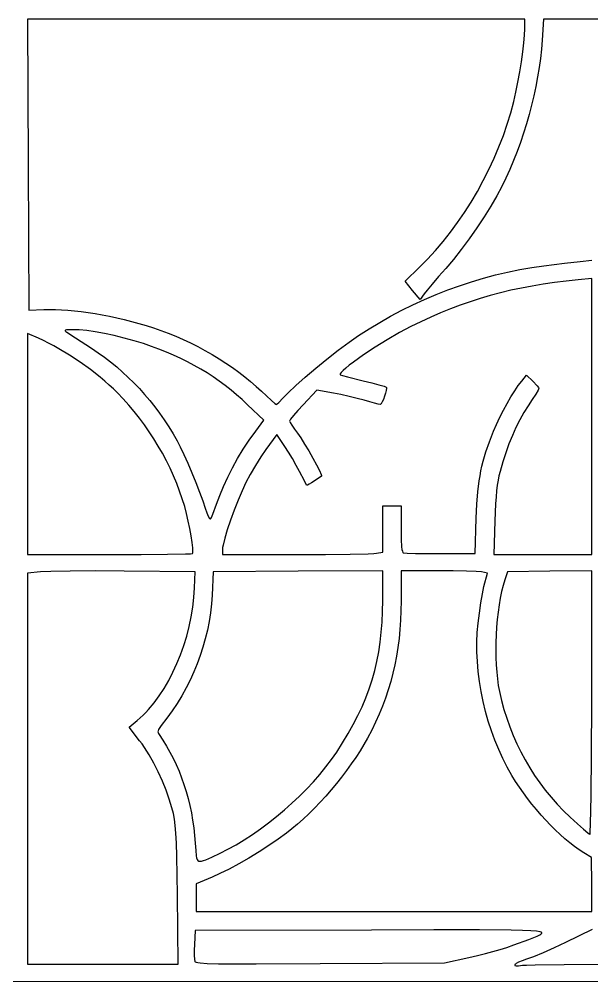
# Model space of a CAD drawing. Extents: x 0 to 2298, y -1775 to 396.
# Drawn here: x 1231 to 1857, y -1775 to -722 of the extents above; entities that cross this region are included whole.
import ezdxf

# ---------------------------------------------------------------- set-up
doc = ezdxf.new("R2010")
doc.units = 0

msp = doc.modelspace()

# ---------------------------------------------------------------- linework, layer by layer
at = {"layer": 'Layer 1'}
for p, q in [((1511.64577, -721.993904), (1239.89677, -721.993904)), ((1239.89677, -721.993904), (1240.340442, -881.271904)), ((1783.39477, -721.993904), (1511.64577, -721.993904)), ((1783.39477, -732.642004), (1783.39477, -721.993904)), ((1804.0253, -721.993734), (1802.47245, -744.842834)), ((2027.6363, -721.993734), (1804.0253, -721.993734)), ((1783.125709, -739.402376), (1783.39477, -732.642004)), ((1782.365319, -747.917507), (1783.125709, -739.402376)), ((1802.47245, -744.842834), (1801.657408, -754.735393)), ((1779.651309, -768.496279), (1781.183789, -757.758455)), ((1781.183789, -757.758455), (1782.365319, -747.917507)), ((1801.657408, -754.735393), (1800.548283, -764.763469)), ((1777.838067, -779.702037), (1779.651309, -768.496279)), ((1800.548283, -764.763469), (1799.152548, -774.901388)), ((1799.152548, -774.901388), (1797.477677, -785.123476)), ((1775.814254, -790.946788), (1777.838067, -779.702037)), ((1797.477677, -785.123476), (1795.531144, -795.404062)), ((1773.650059, -801.801591), (1775.814254, -790.946788)), ((1795.531144, -795.404062), (1793.320422, -805.717472)), ((1771.41567, -811.837504), (1773.650059, -801.801591)), ((1793.320422, -805.717472), (1790.852985, -816.038033)), ((1768.110017, -824.304034), (1771.41567, -811.837504)), ((1790.852985, -816.038033), (1788.136307, -826.340071)), ((1764.280867, -836.804037), (1768.110017, -824.304034)), ((1788.136307, -826.340071), (1785.177862, -836.597916)), ((1759.950642, -849.298192), (1764.280867, -836.804037)), ((1785.177862, -836.597916), (1781.985123, -846.785892)), ((1755.141764, -861.747179), (1759.950642, -849.298192)), ((1781.985123, -846.785892), (1778.565564, -856.878327)), ((1749.876653, -874.111679), (1755.141764, -861.747179)), ((1778.565564, -856.878327), (1774.926659, -866.849548)), ((1774.926659, -866.849548), (1771.075881, -876.673882)), ((1240.340442, -881.271904), (1241.00595, -1040.327904)), ((1744.177732, -886.352371), (1749.876653, -874.111679)), ((1771.075881, -876.673882), (1767.020705, -886.325657)), ((1738.067423, -898.429936), (1744.177732, -886.352371)), ((1767.020705, -886.325657), (1762.768603, -895.779198)), ((1731.568145, -910.305054), (1738.067423, -898.429936)), ((1758.32705, -905.008834), (1752.830117, -915.356256)), ((1762.768603, -895.779198), (1758.32705, -905.008834)), ((1724.702321, -921.938405), (1731.568145, -910.305054)), ((1752.830117, -915.356256), (1746.295925, -926.561565)), ((1717.492373, -933.290668), (1724.702321, -921.938405)), ((1746.295925, -926.561565), (1738.935045, -938.318003)), ((1709.960722, -944.322525), (1717.492373, -933.290668)), ((1702.129789, -954.994654), (1709.960722, -944.322525)), ((1738.935045, -938.318003), (1730.95805, -950.318809)), ((1694.021996, -965.267737), (1702.129789, -954.994654)), ((1730.95805, -950.318809), (1722.575511, -962.257225)), ((1685.659764, -975.102452), (1694.021996, -965.267737)), ((1722.575511, -962.257225), (1713.998, -973.82649)), ((1677.065515, -984.459482), (1685.659764, -975.102452)), ((1713.998, -973.82649), (1705.436089, -984.719847)), ((1668.26167, -993.299504), (1677.065515, -984.459482)), ((1705.436089, -984.719847), (1697.10035, -994.630534)), ((1804.2471, -991.745776), (1826.929837, -988.889639)), ((1826.929837, -988.889639), (1843.9557, -986.865386)), ((1843.9557, -986.865386), (1856.6004, -985.756206)), ((1652.51127, -1008.606204), (1668.26167, -993.299504)), ((1697.10035, -994.630534), (1689.242508, -1003.45545)), ((1751.387794, -1001.766554), (1764.59449, -998.642485)), ((1764.59449, -998.642485), (1777.820037, -995.925583)), ((1777.820037, -995.925583), (1791.044289, -993.623972)), ((1791.044289, -993.623972), (1804.2471, -991.745776)), ((1660.7192, -1018.588824), (1652.51127, -1008.606204)), ((1689.242508, -1003.45545), (1682.154137, -1011.656459)), ((1712.082277, -1013.500526), (1725.111541, -1009.203698)), ((1725.111541, -1009.203698), (1738.220096, -1005.289666)), ((1738.220096, -1005.289666), (1751.387794, -1001.766554)), ((1816.017598, -1010.028723), (1803.666708, -1011.826864)), ((1828.69604, -1008.440504), (1816.017598, -1010.028723)), ((1841.73323, -1007.053432), (1828.69604, -1008.440504)), ((1856.59623, -1005.500582), (1841.73323, -1007.053432)), ((1856.59623, -1156.570582), (1856.59623, -1005.500582)), ((1668.92713, -1028.571444), (1660.7192, -1018.588824)), ((1676.604748, -1018.276881), (1673.36385, -1022.360034)), ((1682.154137, -1011.656459), (1676.604748, -1018.276881)), ((1686.342205, -1023.210074), (1699.15245, -1018.172026)), ((1699.15245, -1018.172026), (1712.082277, -1013.500526)), ((1756.914749, -1021.294113), (1745.73368, -1024.273465)), ((1768.26739, -1018.568551), (1756.914749, -1021.294113)), ((1779.8228, -1016.088004), (1768.26739, -1018.568551)), ((1791.612174, -1013.8437), (1779.8228, -1016.088004)), ((1803.666708, -1011.826864), (1791.612174, -1013.8437)), ((1661.16105, -1034.353322), (1673.67169, -1028.606547)), ((1673.36385, -1022.360034), (1668.92713, -1028.571444)), ((1673.67169, -1028.606547), (1686.342205, -1023.210074)), ((1723.761476, -1031.028631), (1712.907949, -1034.821992)), ((1734.692988, -1027.515379), (1723.761476, -1031.028631)), ((1745.73368, -1024.273465), (1734.692988, -1027.515379)), ((1241.00595, -1040.327904), (1257.64365, -1039.662396)), ((1257.64365, -1039.662396), (1263.75361, -1039.479609)), ((1263.75361, -1039.479609), (1270.170004, -1039.510318)), ((1270.170004, -1039.510318), (1276.866509, -1039.749647)), ((1276.866509, -1039.749647), (1283.816805, -1040.192723)), ((1283.816805, -1040.192723), (1290.994567, -1040.834672)), ((1290.994567, -1040.834672), (1298.373475, -1041.670618)), ((1298.373475, -1041.670618), (1305.927206, -1042.695687)), ((1636.699981, -1046.865278), (1648.830431, -1040.442273)), ((1648.830431, -1040.442273), (1661.16105, -1034.353322)), ((1702.101211, -1038.904238), (1691.310066, -1043.284141)), ((1712.907949, -1034.821992), (1702.101211, -1038.904238)), ((1305.927206, -1042.695687), (1313.629437, -1043.905006)), ((1313.629437, -1043.905006), (1321.453848, -1045.293699)), ((1321.453848, -1045.293699), (1329.374114, -1046.856893)), ((1329.374114, -1046.856893), (1337.363914, -1048.589713)), ((1337.363914, -1048.589713), (1345.396927, -1050.487284)), ((1345.396927, -1050.487284), (1353.446828, -1052.544732)), ((1353.446828, -1052.544732), (1361.487298, -1054.757183)), ((1624.789845, -1053.614212), (1636.699981, -1046.865278)), ((1669.649772, -1052.972014), (1658.71823, -1058.297532)), ((1680.503318, -1047.970475), (1669.649772, -1052.972014)), ((1691.310066, -1043.284141), (1680.503318, -1047.970475)), ((1281.324657, -1062.124065), (1280.932977, -1062.469817)), ((1280.932977, -1062.469817), (1281.061226, -1062.935152)), ((1281.061226, -1062.935152), (1281.667808, -1063.535669)), ((1282.27786, -1061.882298), (1281.324657, -1062.124065)), ((1281.667808, -1063.535669), (1282.71113, -1064.286964)), ((1283.834178, -1061.72892), (1282.27786, -1061.882298)), ((1288.92254, -1061.624934), (1283.834178, -1061.72892)), ((1296.052929, -1061.855013), (1288.92254, -1061.624934)), ((1304.454537, -1062.675207), (1296.052929, -1061.855013)), ((1313.859603, -1064.030922), (1304.454537, -1062.675207)), ((1361.487298, -1054.757183), (1369.492012, -1057.119763)), ((1369.492012, -1057.119763), (1377.43465, -1059.627596)), ((1377.43465, -1059.627596), (1385.528038, -1062.39611)), ((1385.528038, -1062.39611), (1393.651648, -1065.449933)), ((1601.7111, -1068.057376), (1613.120169, -1060.680953)), ((1613.120169, -1060.680953), (1624.789845, -1053.614212)), ((1652.691837, -1061.378759), (1646.330089, -1064.833035)), ((1658.71823, -1058.297532), (1652.691837, -1061.378759)), ((1251.64953, -1070.94167), (1239.89223, -1065.83944)), ((1239.89223, -1065.83944), (1239.89223, -1186.74044)), ((1257.093278, -1073.488453), (1251.64953, -1070.94167)), ((1262.672859, -1076.290001), (1257.093278, -1073.488453)), ((1282.71113, -1064.286964), (1292.333253, -1070.581561)), ((1292.333253, -1070.581561), (1309.77513, -1082.033864)), ((1324.000365, -1065.867569), (1313.859603, -1064.030922)), ((1334.609061, -1068.130555), (1324.000365, -1065.867569)), ((1345.417931, -1070.765289), (1334.609061, -1068.130555)), ((1356.159211, -1073.717179), (1345.417931, -1070.765289)), ((1366.56514, -1076.931634), (1356.159211, -1073.717179)), ((1393.651648, -1065.449933), (1401.778508, -1068.772817)), ((1401.778508, -1068.772817), (1409.881647, -1072.348515)), ((1409.881647, -1072.348515), (1417.934094, -1076.160779)), ((1591.22244, -1075.424753), (1601.7111, -1068.057376)), ((1633.026871, -1072.564371), (1619.661257, -1080.898822)), ((1646.330089, -1064.833035), (1633.026871, -1072.564371)), ((1268.357725, -1079.325517), (1262.672859, -1076.290001)), ((1274.117333, -1082.574203), (1268.357725, -1079.325517)), ((1285.738587, -1089.627897), (1274.117333, -1082.574203)), ((1309.77513, -1082.033864), (1316.887688, -1086.798891)), ((1375.140085, -1079.872517), (1366.56514, -1076.931634)), ((1383.483656, -1082.958008), (1375.140085, -1079.872517)), ((1391.603654, -1086.192331), (1383.483656, -1082.958008)), ((1417.934094, -1076.160779), (1425.908879, -1080.193362)), ((1425.908879, -1080.193362), (1433.779029, -1084.430017)), ((1433.779029, -1084.430017), (1441.517575, -1088.854496)), ((1567.146321, -1093.84059), (1579.485942, -1084.195932)), ((1579.485942, -1084.195932), (1591.22244, -1075.424753)), ((1619.661257, -1080.898822), (1607.08593, -1089.24367)), ((1297.292255, -1097.284708), (1285.738587, -1089.627897)), ((1316.887688, -1086.798891), (1323.833545, -1091.77644)), ((1323.833545, -1091.77644), (1330.612376, -1096.965859)), ((1399.507877, -1089.579711), (1391.603654, -1086.192331)), ((1407.204126, -1093.12437), (1399.507877, -1089.579711)), ((1414.700199, -1096.830534), (1407.204126, -1093.12437)), ((1441.517575, -1088.854496), (1449.097545, -1093.450551)), ((1449.097545, -1093.450551), (1456.491968, -1098.201936)), ((1554.848287, -1103.828401), (1567.146321, -1093.84059)), ((1607.08593, -1089.24367), (1596.153572, -1097.006193)), ((1308.533969, -1105.378257), (1297.292255, -1097.284708)), ((1319.219364, -1113.742168), (1308.533969, -1105.378257)), ((1330.612376, -1096.965859), (1337.223857, -1102.3665)), ((1337.223857, -1102.3665), (1343.667661, -1107.977712)), ((1422.003895, -1100.702426), (1414.700199, -1096.830534)), ((1429.123015, -1104.744271), (1422.003895, -1100.702426)), ((1436.065357, -1108.960294), (1429.123015, -1104.744271)), ((1456.491968, -1098.201936), (1463.673874, -1103.092402)), ((1463.673874, -1103.092402), (1470.616291, -1108.105702)), ((1543.236556, -1113.62904), (1554.848287, -1103.828401)), ((1587.716864, -1103.593674), (1584.700843, -1106.261549)), ((1591.569969, -1100.483859), (1587.716864, -1103.593674)), ((1596.153572, -1097.006193), (1591.569969, -1100.483859)), ((1324.277078, -1117.973517), (1319.219364, -1113.742168)), ((1343.667661, -1107.977712), (1349.943464, -1113.798845)), ((1349.943464, -1113.798845), (1356.050941, -1119.82925)), ((1442.838722, -1113.354717), (1436.065357, -1108.960294)), ((1449.450908, -1117.931766), (1442.838722, -1113.354717)), ((1470.616291, -1108.105702), (1477.292248, -1113.225589)), ((1477.292248, -1113.225589), (1483.674774, -1118.435816)), ((1532.955839, -1122.712182), (1543.236556, -1113.62904)), ((1581.60639, -1109.975118), (1581.522494, -1110.511532)), ((1581.522494, -1110.511532), (1581.74113, -1110.872632)), ((1582.62849, -1108.413394), (1581.60639, -1109.975118)), ((1581.74113, -1110.872632), (1583.973354, -1111.631727)), ((1584.700843, -1106.261549), (1582.62849, -1108.413394)), ((1583.973354, -1111.631727), (1589.449932, -1113.118722)), ((1589.449932, -1113.118722), (1606.80863, -1117.527712)), ((1780.06275, -1117.970922), (1785.38681, -1111.537682)), ((1785.38681, -1111.537682), (1792.26373, -1117.970922)), ((1329.104073, -1122.210065), (1324.277078, -1117.973517)), ((1333.669806, -1126.431015), (1329.104073, -1122.210065)), ((1337.94373, -1130.61557), (1333.669806, -1126.431015)), ((1356.050941, -1119.82925), (1361.989767, -1126.068276)), ((1361.989767, -1126.068276), (1367.759617, -1132.515274)), ((1455.909715, -1122.695664), (1449.450908, -1117.931766)), ((1462.222942, -1127.650635), (1455.909715, -1122.695664)), ((1483.674774, -1118.435816), (1489.736898, -1123.720134)), ((1489.736898, -1123.720134), (1495.45165, -1129.062296)), ((1524.650849, -1130.547503), (1532.955839, -1122.712182)), ((1606.80863, -1117.527712), (1616.153467, -1119.818861)), ((1616.153467, -1119.818861), (1624.00093, -1121.881243)), ((1624.00093, -1121.881243), (1629.519117, -1123.48609)), ((1629.519117, -1123.48609), (1631.87613, -1124.404632)), ((1631.87613, -1124.404632), (1632.118222, -1124.874788)), ((1632.190687, -1125.670223), (1631.896928, -1128.040662)), ((1632.118222, -1124.874788), (1632.190687, -1125.670223)), ((1772.374767, -1128.62253), (1776.335746, -1122.827493)), ((1776.335746, -1122.827493), (1780.06275, -1117.970922)), ((1792.26373, -1117.970922), (1796.922287, -1122.934503)), ((1796.922287, -1122.934503), (1798.378085, -1124.740386)), ((1798.91881, -1125.735182), (1797.982941, -1127.752503)), ((1798.378085, -1124.740386), (1798.91881, -1125.735182)), ((1344.256913, -1137.255548), (1337.94373, -1130.61557)), ((1350.379997, -1144.106421), (1344.256913, -1137.255548)), ((1367.759617, -1132.515274), (1373.360166, -1139.169593)), ((1468.398389, -1132.800905), (1462.222942, -1127.650635)), ((1474.443855, -1138.150696), (1468.398389, -1132.800905)), ((1495.45165, -1129.062296), (1506.571201, -1139.266734)), ((1514.418663, -1141.457344), (1518.9663, -1136.604676)), ((1518.9663, -1136.604676), (1521.440725, -1133.831503)), ((1521.440725, -1133.831503), (1524.650849, -1130.547503)), ((1556.00825, -1127.732172), (1541.14525, -1143.704372)), ((1574.19885, -1131.059712), (1556.00825, -1127.732172)), ((1582.45876, -1132.678422), (1574.19885, -1131.059712)), ((1591.529761, -1134.692276), (1582.45876, -1132.678422)), ((1600.309606, -1136.830913), (1591.529761, -1134.692276)), ((1607.69605, -1138.823972), (1600.309606, -1136.830913)), ((1630.045984, -1134.525901), (1628.76956, -1137.855608)), ((1631.135233, -1131.123404), (1630.045984, -1134.525901)), ((1631.896928, -1128.040662), (1631.135233, -1131.123404)), ((1764.146036, -1142.28971), (1768.278601, -1135.17146)), ((1768.278601, -1135.17146), (1772.374767, -1128.62253)), ((1795.4249, -1132.057505), (1791.619039, -1138.02627)), ((1797.982941, -1127.752503), (1795.4249, -1132.057505)), ((1356.304857, -1151.155515), (1350.379997, -1144.106421)), ((1373.360166, -1139.169593), (1378.791089, -1146.030584)), ((1378.791089, -1146.030584), (1384.05206, -1153.097597)), ((1480.36714, -1143.704234), (1474.443855, -1138.150696)), ((1498.11404, -1160.785634), (1480.36714, -1143.704234)), ((1506.571201, -1139.266734), (1510.207244, -1142.351626)), ((1510.207244, -1142.351626), (1511.86755, -1143.481596)), ((1511.86755, -1143.481596), (1512.789556, -1142.937405)), ((1512.789556, -1142.937405), (1514.418663, -1141.457344)), ((1541.14525, -1143.704372), (1535.231941, -1150.099483)), ((1613.834641, -1140.67492), (1607.69605, -1138.823972)), ((1619.203752, -1142.151517), (1613.834641, -1140.67492)), ((1623.200263, -1143.128981), (1619.203752, -1142.151517)), ((1625.22105, -1143.482532), (1623.200263, -1143.128981)), ((1625.680861, -1143.285338), (1625.22105, -1143.482532)), ((1626.216712, -1142.72647), (1625.680861, -1143.285338)), ((1627.446343, -1140.71998), (1626.216712, -1142.72647)), ((1628.76956, -1137.855608), (1627.446343, -1140.71998)), ((1760.075861, -1149.792704), (1764.146036, -1142.28971)), ((1786.93971, -1145.034882), (1782.366948, -1152.371948)), ((1791.619039, -1138.02627), (1786.93971, -1145.034882)), ((1362.023369, -1158.390158), (1356.304857, -1151.155515)), ((1384.05206, -1153.097597), (1389.142754, -1160.369981)), ((1530.441686, -1155.600312), (1527.232014, -1159.645346)), ((1535.231941, -1150.099483), (1530.441686, -1155.600312)), ((1752.51783, -1165.214634), (1756.166863, -1157.49587)), ((1756.166863, -1157.49587), (1760.075861, -1149.792704)), ((1782.366948, -1152.371948), (1777.976162, -1160.223738)), ((1856.59623, -1307.640582), (1856.59623, -1156.570582)), ((1367.52741, -1165.797675), (1362.023369, -1158.390158)), ((1372.808856, -1173.365394), (1367.52741, -1165.797675)), ((1389.142754, -1160.369981), (1394.062848, -1167.847087)), ((1394.062848, -1167.847087), (1398.812015, -1175.528265)), ((1489.2406, -1172.542934), (1498.11404, -1160.785634)), ((1526.362873, -1160.946467), (1526.06045, -1161.673072)), ((1526.06045, -1161.673072), (1526.76062, -1163.222459)), ((1527.232014, -1159.645346), (1526.362873, -1160.946467)), ((1526.76062, -1163.222459), (1528.667024, -1166.248446)), ((1528.667024, -1166.248446), (1531.4885, -1170.314296)), ((1749.22755, -1172.764422), (1752.51783, -1165.214634)), ((1773.782946, -1168.564257), (1769.802897, -1177.367507)), ((1777.976162, -1160.223738), (1773.782946, -1168.564257)), ((1377.859583, -1181.080642), (1372.808856, -1173.365394)), ((1398.812015, -1175.528265), (1403.38993, -1183.412864)), ((1482.205551, -1182.453214), (1489.2406, -1172.542934)), ((1512.30656, -1176.314392), (1500.32746, -1192.730292)), ((1521.18, -1189.402692), (1512.30656, -1176.314392)), ((1531.4885, -1170.314296), (1534.93389, -1174.983272)), ((1534.93389, -1174.983272), (1538.48803, -1180.079013)), ((1744.668634, -1184.359668), (1749.22755, -1172.764422)), ((1769.802897, -1177.367507), (1766.051613, -1186.607491)), ((1239.89223, -1186.74044), (1239.89223, -1307.64144)), ((1382.671468, -1188.930745), (1377.859583, -1181.080642)), ((1387.236385, -1196.90303), (1382.671468, -1188.930745)), ((1403.38993, -1183.412864), (1406.697971, -1189.743848)), ((1406.697971, -1189.743848), (1410.637724, -1198.040169)), ((1475.594241, -1192.511668), (1482.205551, -1182.453214)), ((1525.07948, -1195.537817), (1521.18, -1189.402692)), ((1538.48803, -1180.079013), (1542.736271, -1186.757933)), ((1542.736271, -1186.757933), (1547.291269, -1194.336325)), ((1740.91561, -1195.14903), (1744.668634, -1184.359668)), ((1766.051613, -1186.607491), (1762.54469, -1196.258213)), ((1391.546211, -1204.984824), (1387.236385, -1196.90303)), ((1410.637724, -1198.040169), (1414.967423, -1207.729902)), ((1469.435268, -1202.658505), (1475.594241, -1192.511668)), ((1500.32746, -1192.730292), (1494.965265, -1200.595071)), ((1529.415681, -1202.712817), (1525.07948, -1195.537817)), ((1547.291269, -1194.336325), (1551.765676, -1202.130484)), ((1737.880089, -1205.574448), (1739.313686, -1200.379611)), ((1739.313686, -1200.379611), (1740.91561, -1195.14903)), ((1762.54469, -1196.258213), (1759.297723, -1206.293676)), ((1395.592824, -1213.163453), (1391.546211, -1204.984824)), ((1414.967423, -1207.729902), (1419.445303, -1218.241126)), ((1463.757226, -1212.833934), (1469.435268, -1202.658505)), ((1489.041545, -1210.061232), (1483.325807, -1219.901748)), ((1494.965265, -1200.595071), (1489.041545, -1210.061232)), ((1533.627091, -1210.054204), (1529.415681, -1202.712817)), ((1537.1522, -1216.688492), (1533.627091, -1210.054204)), ((1551.765676, -1202.130484), (1555.772148, -1209.456705)), ((1555.772148, -1209.456705), (1558.923338, -1215.63128)), ((1735.473684, -1216.07786), (1736.603771, -1210.788783)), ((1736.603771, -1210.788783), (1737.880089, -1205.574448)), ((1759.297723, -1206.293676), (1756.32631, -1216.687882)), ((1399.368097, -1221.426245), (1395.592824, -1213.163453)), ((1402.863909, -1229.760526), (1399.368097, -1221.426245)), ((1419.445303, -1218.241126), (1423.829598, -1229.001918)), ((1458.588713, -1222.978163), (1463.757226, -1212.833934)), ((1483.325807, -1219.901748), (1478.58756, -1228.889592)), ((1542.448535, -1227.142472), (1537.1522, -1216.688492)), ((1558.923338, -1215.63128), (1560.831901, -1219.970504)), ((1560.831901, -1219.970504), (1561.199151, -1221.238202)), ((1561.199151, -1221.238202), (1561.214836, -1221.609182)), ((1733.608006, -1227.101204), (1734.478778, -1221.496919)), ((1734.478778, -1221.496919), (1735.473684, -1216.07786)), ((1755.159938, -1221.433519), (1754.149545, -1226.452118)), ((1756.32631, -1216.687882), (1755.159938, -1221.433519)), ((1406.072134, -1238.153622), (1402.863909, -1229.760526)), ((1423.829598, -1229.001918), (1427.878545, -1239.440353)), ((1453.958323, -1233.0314), (1458.588713, -1222.978163)), ((1478.58756, -1228.889592), (1474.424676, -1237.776476)), ((1544.91646, -1231.773292), (1542.448535, -1227.142472)), ((1545.22365, -1231.828317), (1544.91646, -1231.773292)), ((1545.793405, -1231.672772), (1545.22365, -1231.828317)), ((1547.606221, -1230.802759), (1545.793405, -1231.672772)), ((1550.12614, -1229.308833), (1547.606221, -1230.802759)), ((1553.12439, -1227.336572), (1550.12614, -1229.308833)), ((1561.11049, -1221.790672), (1553.12439, -1227.336572)), ((1561.214836, -1221.609182), (1561.11049, -1221.790672)), ((1732.194666, -1239.08642), (1733.608006, -1227.101204)), ((1753.284731, -1231.891858), (1752.555099, -1237.90092)), ((1754.149545, -1226.452118), (1753.284731, -1231.891858)), ((1408.984649, -1246.592862), (1406.072134, -1238.153622)), ((1427.878545, -1239.440353), (1431.350377, -1248.98451)), ((1449.894654, -1242.933854), (1453.958323, -1233.0314)), ((1474.424676, -1237.776476), (1470.074612, -1248.033364)), ((1731.145277, -1252.475447), (1732.194666, -1239.08642)), ((1752.555099, -1237.90092), (1751.950249, -1244.627483)), ((1411.59333, -1255.06557), (1408.984649, -1246.592862)), ((1431.350377, -1248.98451), (1434.00333, -1257.062464)), ((1442.349913, -1263.551161), (1446.42615, -1252.625764)), ((1446.42615, -1252.625764), (1446.4263, -1252.625734)), ((1446.4263, -1252.625734), (1449.894654, -1242.933854)), ((1470.074612, -1248.033364), (1465.766137, -1259.012947)), ((1730.37145, -1267.710222), (1731.145277, -1252.475447)), ((1751.459784, -1252.219727), (1750.78041, -1270.593982)), ((1751.950249, -1244.627483), (1751.459784, -1252.219727)), ((1413.629715, -1262.736265), (1411.59333, -1255.06557)), ((1415.530919, -1270.968475), (1413.629715, -1262.736265)), ((1434.00333, -1257.062464), (1435.684432, -1261.956723)), ((1435.684432, -1261.956723), (1437.303142, -1265.769533)), ((1440.77973, -1267.162926), (1442.349913, -1263.551161)), ((1465.766137, -1259.012947), (1461.728022, -1270.067917)), ((1628.10502, -1279.689414), (1628.10502, -1254.400114)), ((1628.10502, -1254.400114), (1638.08764, -1254.400114)), ((1638.08764, -1254.400114), (1648.07026, -1254.400114)), ((1648.07026, -1254.400114), (1648.07026, -1279.689414)), ((1417.224151, -1279.304665), (1415.530919, -1270.968475)), ((1437.303142, -1265.769533), (1438.713882, -1268.168134)), ((1438.713882, -1268.168134), (1439.295769, -1268.733118)), ((1439.295769, -1268.733118), (1439.77107, -1268.819764)), ((1439.77107, -1268.819764), (1440.193512, -1268.269507)), ((1440.193512, -1268.269507), (1440.77973, -1267.162926)), ((1461.728022, -1270.067917), (1458.189038, -1280.550965)), ((1729.04043, -1306.531522), (1730.37145, -1267.710222)), ((1750.78041, -1270.593982), (1749.67123, -1307.640582)), ((1418.636622, -1287.2873), (1417.224151, -1279.304665)), ((1458.189038, -1280.550965), (1455.377952, -1289.814783)), ((1628.10502, -1304.978714), (1628.10502, -1279.689414)), ((1648.07026, -1279.689414), (1648.208908, -1291.360081)), ((1419.695543, -1294.458843), (1418.636622, -1287.2873)), ((1420.328122, -1300.36176), (1419.695543, -1294.458843)), ((1455.377952, -1289.814783), (1453.523536, -1297.212061)), ((1648.208908, -1291.360081), (1648.680309, -1299.349627)), ((1420.318375, -1305.8366), (1420.461571, -1304.538514)), ((1420.461571, -1304.538514), (1420.328122, -1300.36176)), ((1453.02657, -1300.008464), (1452.85456, -1302.095492)), ((1452.85456, -1302.095492), (1452.85456, -1307.641392)), ((1453.523536, -1297.212061), (1453.02657, -1300.008464)), ((1621.2281, -1306.309734), (1628.10502, -1304.978714)), ((1648.680309, -1299.349627), (1649.066789, -1302.087468)), ((1649.066789, -1302.087468), (1649.567654, -1304.053216)), ((1649.567654, -1304.053216), (1650.193301, -1305.296266)), ((1650.193301, -1305.296266), (1650.556168, -1305.662215)), ((1650.556168, -1305.662215), (1650.95413, -1305.866014)), ((1239.89223, -1307.64144), (1329.29213, -1307.64144)), ((1329.29213, -1307.64144), (1364.151578, -1307.561718)), ((1364.151578, -1307.561718), (1392.875867, -1307.336416)), ((1392.875867, -1307.336416), (1412.491013, -1306.986331)), ((1412.491013, -1306.986331), (1417.953286, -1306.770994)), ((1417.953286, -1306.770994), (1420.02303, -1306.53226)), ((1420.02303, -1306.53226), (1420.0231, -1306.53157)), ((1420.0231, -1306.53157), (1420.318375, -1305.8366)), ((1452.85456, -1307.641392), (1533.60286, -1307.641392)), ((1533.60286, -1307.641392), (1565.481385, -1307.527008)), ((1565.481385, -1307.527008), (1592.63896, -1307.225449)), ((1592.63896, -1307.225449), (1612.184785, -1306.799107)), ((1612.184785, -1306.799107), (1618.199916, -1306.558639)), ((1618.199916, -1306.558639), (1621.22806, -1306.310372)), ((1621.22806, -1306.310372), (1621.2281, -1306.309734)), ((1650.95413, -1305.866014), (1654.922917, -1306.157174)), ((1654.922917, -1306.157174), (1663.903812, -1306.365145)), ((1663.903812, -1306.365145), (1691.32833, -1306.531522)), ((1691.32833, -1306.531522), (1729.04043, -1306.531522)), ((1749.67123, -1307.640582), (1803.13373, -1307.640582)), ((1803.13373, -1307.640582), (1856.59623, -1307.640582)), ((1253.867778, -1326.496258), (1239.892078, -1328.049108)), ((1265.340845, -1326.04912), (1253.867778, -1326.496258)), ((1286.422191, -1325.747561), (1265.340845, -1326.04912)), ((1314.07543, -1325.653974), (1286.422191, -1325.747561)), ((1345.264178, -1325.83075), (1314.07543, -1325.653974)), ((1422.906778, -1326.496258), (1345.264178, -1325.83075)), ((1422.24127, -1344.243158), (1422.906778, -1326.496258)), ((1442.8718, -1326.49697), (1441.54078, -1352.00807)), ((1535.5992, -1325.831462), (1442.8718, -1326.49697)), ((1628.1048, -1325.38779), (1535.5992, -1325.831462)), ((1628.1048, -1357.99769), (1628.1048, -1325.38779)), ((1688.888004, -1325.38702), (1648.070204, -1325.38702)), ((1648.070204, -1325.38702), (1648.070204, -1358.44062)), ((1705.224177, -1325.501405), (1688.888004, -1325.38702)), ((1719.584599, -1325.802964), (1705.224177, -1325.501405)), ((1730.409498, -1326.229307), (1719.584599, -1325.802964)), ((1736.139104, -1326.71804), (1730.409498, -1326.229307)), ((1742.572344, -1328.04906), (1736.139104, -1326.71804)), ((1764.534, -1326.49695), (1761.65013, -1335.37039)), ((1810.6759, -1325.831442), (1764.534, -1326.49695)), ((1856.596, -1325.38777), (1810.6759, -1325.831442)), ((1856.596, -1469.58077), (1856.596, -1325.38777)), ((1239.892078, -1328.049108), (1239.892078, -1541.899108)), ((1738.801134, -1342.69026), (1742.572344, -1328.04906)), ((1761.65013, -1335.37039), (1759.786674, -1341.488204)), ((1421.587448, -1354.770533), (1422.24127, -1344.243158)), ((1737.172028, -1350.461432), (1738.801134, -1342.69026)), ((1759.786674, -1341.488204), (1758.108118, -1348.146745)), ((1420.390303, -1365.353147), (1421.587448, -1354.770533)), ((1441.54078, -1352.00807), (1440.810659, -1361.742806)), ((1627.936527, -1369.933915), (1628.1048, -1357.99769)), ((1648.070204, -1358.44062), (1647.936973, -1369.083757)), ((1735.418138, -1360.603485), (1737.172028, -1350.461432)), ((1756.617387, -1355.273223), (1755.317405, -1362.794848)), ((1758.108118, -1348.146745), (1756.617387, -1355.273223)), ((1418.673232, -1375.937058), (1420.390303, -1365.353147)), ((1440.810659, -1361.742806), (1439.703265, -1371.39402)), ((1733.747436, -1371.827001), (1735.418138, -1360.603485)), ((1755.317405, -1362.794848), (1754.211097, -1370.638831)), ((1416.459633, -1386.468324), (1418.673232, -1375.937058)), ((1439.703265, -1371.39402), (1438.220873, -1380.956191)), ((1627.424128, -1381.477589), (1627.936527, -1369.933915)), ((1647.53468, -1379.478621), (1646.859425, -1389.642112)), ((1647.936973, -1369.083757), (1647.53468, -1379.478621)), ((1732.367894, -1382.84256), (1733.747436, -1371.827001)), ((1753.301387, -1378.732381), (1752.591199, -1387.00271)), ((1754.211097, -1370.638831), (1753.301387, -1378.732381)), ((1413.7729, -1396.893001), (1416.459633, -1386.468324)), ((1438.220873, -1380.956191), (1436.365757, -1390.423797)), ((1626.556227, -1392.667706), (1627.424128, -1381.477589)), ((1646.859425, -1389.642112), (1645.907309, -1399.591128)), ((1731.482495, -1393.036406), (1732.367894, -1382.84256)), ((1752.591199, -1387.00271), (1752.083459, -1395.377028)), ((1410.636431, -1407.157148), (1413.7729, -1396.893001)), ((1434.140192, -1399.791315), (1431.546453, -1409.053225)), ((1436.365757, -1390.423797), (1434.140192, -1399.791315)), ((1625.321452, -1403.543263), (1626.556227, -1392.667706)), ((1645.907309, -1399.591128), (1644.674432, -1409.342569)), ((1731.066334, -1403.458063), (1731.482495, -1393.036406)), ((1752.083459, -1395.377028), (1751.78109, -1403.782544)), ((1407.073622, -1417.206823), (1410.636431, -1407.157148)), ((1431.546453, -1409.053225), (1428.586815, -1418.204005)), ((1623.708429, -1414.143256), (1625.321452, -1403.543263)), ((1644.674432, -1409.342569), (1643.156895, -1418.913334)), ((1731.11031, -1414.064959), (1731.066334, -1403.458063)), ((1751.78109, -1403.782544), (1751.687016, -1412.146469)), ((1403.10787, -1426.988083), (1407.073622, -1417.206823)), ((1428.586815, -1418.204005), (1425.263554, -1427.238133)), ((1621.705784, -1424.506679), (1623.708429, -1414.143256)), ((1643.156895, -1418.913334), (1641.350798, -1428.320322)), ((1731.605325, -1424.814524), (1731.11031, -1414.064959)), ((1751.687016, -1412.146469), (1751.804163, -1420.396014)), ((1751.804163, -1420.396014), (1752.135455, -1428.458388)), ((1398.762571, -1436.446986), (1403.10787, -1426.988083)), ((1425.263554, -1427.238133), (1421.578943, -1436.150086)), ((1619.302145, -1434.67253), (1621.705784, -1424.506679)), ((1641.350798, -1428.320322), (1639.252242, -1437.580432)), ((1732.54228, -1435.664187), (1731.605325, -1424.814524)), ((1752.135455, -1428.458388), (1752.683816, -1436.260803)), ((1394.061122, -1445.52959), (1398.762571, -1436.446986)), ((1421.578943, -1436.150086), (1417.535258, -1444.934344)), ((1616.486138, -1444.679802), (1619.302145, -1434.67253)), ((1639.252242, -1437.580432), (1636.857326, -1446.710564)), ((1733.912076, -1446.571375), (1732.54228, -1435.664187)), ((1752.683816, -1436.260803), (1753.452171, -1443.730468)), ((1389.026918, -1454.181952), (1394.061122, -1445.52959)), ((1417.535258, -1444.934344), (1413.134773, -1453.585385)), ((1613.246388, -1454.567494), (1616.486138, -1444.679802)), ((1636.857326, -1446.710564), (1634.162152, -1455.727617)), ((1735.705614, -1457.493519), (1733.912076, -1446.571375)), ((1753.452171, -1443.730468), (1754.443444, -1450.794593)), ((1754.443444, -1450.794593), (1755.66056, -1457.38039)), ((1378.053836, -1469.980182), (1383.683358, -1462.35013)), ((1383.683358, -1462.35013), (1389.026918, -1454.181952)), ((1408.379764, -1462.097687), (1403.272505, -1470.465728)), ((1413.134773, -1453.585385), (1408.379764, -1462.097687)), ((1609.571524, -1464.374599), (1613.246388, -1454.567494)), ((1634.162152, -1455.727617), (1631.16282, -1464.64849)), ((1737.913794, -1468.388047), (1735.705614, -1457.493519)), ((1755.66056, -1457.38039), (1757.958203, -1467.328409)), ((1372.16175, -1477.018165), (1378.053836, -1469.980182)), ((1403.272505, -1470.465728), (1397.815272, -1478.683987)), ((1600.870955, -1483.903035), (1605.45017, -1474.140114)), ((1605.45017, -1474.140114), (1609.571524, -1464.374599)), ((1627.855431, -1473.490081), (1624.236084, -1482.269291)), ((1631.16282, -1464.64849), (1627.855431, -1473.490081)), ((1740.527518, -1479.212388), (1737.913794, -1468.388047)), ((1757.958203, -1467.328409), (1760.606798, -1477.12078)), ((1856.440002, -1525.990081), (1856.59598, -1469.58159)), ((1856.59598, -1469.58159), (1856.596, -1469.58077)), ((1362.882492, -1486.347014), (1366.030496, -1483.410138)), ((1366.030496, -1483.410138), (1369.124556, -1480.298275)), ((1369.124556, -1480.298275), (1372.16175, -1477.018165)), ((1397.815272, -1478.683987), (1392.010338, -1486.746941)), ((1595.822503, -1493.702358), (1600.870955, -1483.903035)), ((1624.236084, -1482.269291), (1620.30088, -1491.003017)), ((1743.537687, -1489.923971), (1740.527518, -1479.212388)), ((1760.606798, -1477.12078), (1763.603747, -1486.752625)), ((1350.81003, -1496.422748), (1359.68347, -1489.102158)), ((1359.68347, -1489.102158), (1362.882492, -1486.347014)), ((1385.85998, -1494.64907), (1383.516836, -1497.924619)), ((1392.010338, -1486.746941), (1385.85998, -1494.64907)), ((1590.293443, -1503.577077), (1595.822503, -1493.702358)), ((1620.30088, -1491.003017), (1616.04592, -1499.708161)), ((1746.935202, -1500.480224), (1743.537687, -1489.923971)), ((1763.603747, -1486.752625), (1766.946449, -1496.21907)), ((1362.34553, -1511.285748), (1350.81003, -1496.422748)), ((1382.421521, -1500.389079), (1382.315803, -1501.453632)), ((1382.315803, -1501.453632), (1382.490845, -1502.47919)), ((1382.8184, -1499.230939), (1382.421521, -1500.389079)), ((1382.490845, -1502.47919), (1382.936251, -1503.520345)), ((1383.516836, -1497.924619), (1382.8184, -1499.230939)), ((1382.936251, -1503.520345), (1383.64162, -1504.63169)), ((1383.64162, -1504.63169), (1387.816371, -1510.838929)), ((1584.272399, -1513.566189), (1590.293443, -1503.577077)), ((1616.04592, -1499.708161), (1611.467304, -1508.40162)), ((1750.710963, -1510.838577), (1746.935202, -1500.480224)), ((1766.946449, -1496.21907), (1770.632305, -1505.515238)), ((1770.632305, -1505.515238), (1774.658714, -1514.636254)), ((1364.971643, -1514.835186), (1362.34553, -1511.285748)), ((1367.600683, -1518.644912), (1364.971643, -1514.835186)), ((1387.816371, -1510.838929), (1391.771127, -1517.229118)), ((1577.748, -1523.70869), (1584.272399, -1513.566189)), ((1607.536438, -1515.370556), (1603.25072, -1522.444451)), ((1611.467304, -1508.40162), (1607.536438, -1515.370556)), ((1754.855872, -1520.956458), (1750.710963, -1510.838577)), ((1774.658714, -1514.636254), (1779.023079, -1523.577243)), ((1372.81685, -1526.94254), (1367.600683, -1518.644912)), ((1391.771127, -1517.229118), (1395.504264, -1523.798032)), ((1395.504264, -1523.798032), (1399.014157, -1530.541446)), ((1572.106464, -1531.841699), (1577.748, -1523.70869)), ((1603.25072, -1522.444451), (1598.640046, -1529.587886)), ((1759.360829, -1530.791297), (1754.855872, -1520.956458)), ((1779.023079, -1523.577243), (1783.722797, -1532.333327)), ((1856.013662, -1571.792165), (1856.440002, -1525.990081)), ((1377.892643, -1535.973263), (1372.81685, -1526.94254)), ((1382.726675, -1545.53171), (1377.892643, -1535.973263)), ((1399.014157, -1530.541446), (1402.299182, -1537.455136)), ((1402.299182, -1537.455136), (1405.357713, -1544.534878)), ((1565.943379, -1539.993232), (1572.106464, -1531.841699)), ((1593.734312, -1536.76544), (1588.563413, -1543.941694)), ((1598.640046, -1529.587886), (1593.734312, -1536.76544)), ((1764.216736, -1540.300521), (1759.360829, -1530.791297)), ((1783.722797, -1532.333327), (1788.755271, -1540.899633)), ((1239.892078, -1541.899108), (1239.892078, -1755.749108)), ((1387.217557, -1555.412513), (1382.726675, -1545.53171)), ((1405.357713, -1544.534878), (1408.188126, -1551.776445)), ((1559.303915, -1548.12462), (1565.943379, -1539.993232)), ((1588.563413, -1543.941694), (1583.157247, -1551.081228)), ((1769.414494, -1549.44156), (1764.216736, -1540.300521)), ((1788.755271, -1540.899633), (1794.117901, -1549.271284)), ((1391.263902, -1565.4103), (1387.217557, -1555.412513)), ((1408.188126, -1551.776445), (1410.788795, -1559.175615)), ((1544.776523, -1564.172282), (1552.233241, -1556.197193)), ((1552.233241, -1556.197193), (1559.303915, -1548.12462)), ((1577.545707, -1558.148623), (1571.758692, -1565.108457)), ((1583.157247, -1551.081228), (1577.545707, -1558.148623)), ((1773.330677, -1555.803691), (1769.414494, -1549.44156)), ((1777.492854, -1562.144699), (1773.330677, -1555.803691)), ((1794.117901, -1549.271284), (1799.808086, -1557.443403)), ((1799.808086, -1557.443403), (1805.823227, -1565.411117)), ((1394.764323, -1575.319701), (1391.263902, -1565.4103)), ((1410.788795, -1559.175615), (1413.158096, -1566.728162)), ((1413.158096, -1566.728162), (1415.294405, -1574.429862)), ((1536.978932, -1572.011215), (1544.776523, -1564.172282)), ((1571.758692, -1565.108457), (1565.826095, -1571.925313)), ((1781.876653, -1568.438264), (1777.492854, -1562.144699)), ((1786.457702, -1574.658063), (1781.876653, -1568.438264)), ((1805.823227, -1565.411117), (1812.160725, -1573.169548)), ((1397.61743, -1584.935348), (1394.764323, -1575.319701)), ((1415.294405, -1574.429862), (1417.196096, -1582.27649)), ((1528.885634, -1579.675325), (1536.978932, -1572.011215)), ((1559.777813, -1578.563769), (1553.643742, -1584.988407)), ((1565.826095, -1571.925313), (1559.777813, -1578.563769)), ((1791.211628, -1580.777776), (1786.457702, -1574.658063)), ((1812.160725, -1573.169548), (1818.817979, -1580.713821)), ((1855.379352, -1602.537212), (1856.013662, -1571.792165)), ((1399.175913, -1591.09866), (1397.61743, -1584.935348)), ((1417.196096, -1582.27649), (1418.861545, -1590.263821)), ((1511.992597, -1594.324391), (1520.5418, -1587.12594)), ((1520.5418, -1587.12594), (1528.885634, -1579.675325)), ((1553.643742, -1584.988407), (1547.453777, -1591.163806)), ((1796.114061, -1586.771081), (1791.211628, -1580.777776)), ((1801.140628, -1592.611658), (1796.114061, -1586.771081)), ((1818.817979, -1580.713821), (1825.792391, -1588.03906)), ((1825.792391, -1588.03906), (1833.08136, -1595.14039)), ((1400.393843, -1597.181386), (1399.175913, -1591.09866)), ((1401.325814, -1604.038804), (1400.393843, -1597.181386)), ((1418.861545, -1590.263821), (1420.289127, -1598.387632)), ((1420.289127, -1598.387632), (1421.477216, -1606.643696)), ((1503.283193, -1601.232008), (1511.992597, -1594.324391)), ((1541.237816, -1597.054546), (1535.025752, -1602.625209)), ((1547.453777, -1591.163806), (1541.237816, -1597.054546)), ((1806.266957, -1598.273185), (1801.140628, -1592.611658)), ((1811.468676, -1603.729341), (1806.266957, -1598.273185)), ((1833.08136, -1595.14039), (1840.904554, -1602.357007)), ((1402.026417, -1612.526198), (1401.325814, -1604.038804)), ((1421.477216, -1606.643696), (1422.424189, -1615.027791)), ((1485.564459, -1614.020062), (1494.458758, -1607.810122)), ((1494.458758, -1607.810122), (1503.283193, -1601.232008)), ((1528.847483, -1607.840373), (1522.732904, -1612.66462)), ((1535.025752, -1602.625209), (1528.847483, -1607.840373)), ((1816.721413, -1608.953804), (1811.468676, -1603.729341)), ((1822.000797, -1613.920254), (1816.721413, -1608.953804)), ((1840.904554, -1602.357007), (1847.583885, -1608.284178)), ((1847.583885, -1608.284178), (1852.391479, -1612.298004)), ((1854.804669, -1613.037483), (1855.003704, -1610.872524)), ((1855.003704, -1610.872524), (1855.379352, -1602.537212)), ((1402.550245, -1623.498848), (1402.026417, -1612.526198)), ((1422.424189, -1615.027791), (1423.12842, -1623.53569)), ((1467.746946, -1625.180742), (1476.645466, -1619.823159)), ((1476.645466, -1619.823159), (1485.564459, -1614.020062)), ((1513.803126, -1619.218303), (1503.745107, -1626.07875)), ((1522.732904, -1612.66462), (1513.803126, -1619.218303)), ((1827.282455, -1618.602369), (1822.000797, -1613.920254)), ((1832.542016, -1622.973829), (1827.282455, -1618.602369)), ((1852.391479, -1612.298004), (1853.865913, -1613.392446)), ((1853.865913, -1613.392446), (1854.59946, -1613.77459)), ((1854.59946, -1613.77459), (1854.804669, -1613.037483)), ((1402.95189, -1637.812036), (1402.550245, -1623.498848)), ((1423.12842, -1623.53569), (1423.672612, -1631.600212)), ((1423.672612, -1631.600212), (1424.237601, -1637.431645)), ((1450.192, -1634.40469), (1458.914068, -1630.054142)), ((1458.914068, -1630.054142), (1467.746946, -1625.180742)), ((1503.745107, -1626.07875), (1492.948793, -1633.011991)), ((1837.755107, -1627.008311), (1832.542016, -1622.973829)), ((1842.897357, -1630.679495), (1837.755107, -1627.008311)), ((1847.944394, -1633.96106), (1842.897357, -1630.679495)), ((1403.607, -1679.881148), (1402.95189, -1637.812036)), ((1424.237601, -1637.431645), (1424.651377, -1639.559508)), ((1424.651377, -1639.559508), (1425.218532, -1641.188566)), ((1425.218532, -1641.188566), (1425.988459, -1642.33864)), ((1425.988459, -1642.33864), (1427.010552, -1643.029553)), ((1430.008805, -1643.113181), (1432.083752, -1642.545542)), ((1432.083752, -1642.545542), (1434.608437, -1641.598029)), ((1434.608437, -1641.598029), (1441.204593, -1638.642673)), ((1441.204593, -1638.642673), (1450.19242, -1634.40569)), ((1450.19242, -1634.40569), (1450.192, -1634.40469)), ((1481.804129, -1639.784057), (1470.701062, -1646.160982)), ((1492.948793, -1633.011991), (1481.804129, -1639.784057)), ((1856.374164, -1639.28512), (1847.944394, -1633.96106)), ((1856.596, -1668.78932), (1856.374164, -1639.28512)), ((1427.010552, -1643.029553), (1428.334202, -1643.281126)), ((1428.334202, -1643.281126), (1430.008805, -1643.113181)), ((1460.029538, -1651.908797), (1450.179504, -1656.793532)), ((1470.701062, -1646.160982), (1460.029538, -1651.908797)), ((1441.540904, -1660.58122), (1424.015904, -1667.90181)), ((1450.179504, -1656.793532), (1441.540904, -1660.58122)), ((1424.015904, -1667.90181), (1424.015904, -1682.98661)), ((1856.595904, -1698.07141), (1856.595904, -1668.78901)), ((1856.595904, -1668.78901), (1856.596, -1668.78932)), ((1403.607134, -1679.881208), (1403.607, -1679.881148)), ((1404.494478, -1755.749108), (1403.607134, -1679.881208)), ((1424.015904, -1682.98661), (1424.015904, -1698.07141)), ((1424.015904, -1698.07141), (1640.305904, -1698.07141)), ((1640.305904, -1698.07141), (1856.595904, -1698.07141)), ((1422.9066, -1719.146056), (1422.241092, -1734.452756)), ((1615.9036, -1718.480548), (1422.9066, -1719.146056)), ((1683.852177, -1718.336724), (1615.9036, -1718.480548)), ((1733.982806, -1718.328073), (1683.852177, -1718.336724)), ((1768.567577, -1718.589778), (1733.982806, -1718.328073)), ((1780.740292, -1718.864259), (1768.567577, -1718.589778)), ((1789.878575, -1719.257023), (1780.740292, -1718.864259)), ((1787.8266, -1728.685048), (1796.889814, -1725.043819)), ((1796.266437, -1719.784967), (1789.878575, -1719.257023)), ((1800.187889, -1720.464989), (1796.266437, -1719.784967)), ((1796.889814, -1725.043819), (1799.993893, -1723.586505)), ((1799.993893, -1723.586505), (1801.064796, -1722.94128)), ((1801.312465, -1720.867311), (1800.187889, -1720.464989)), ((1801.064796, -1722.94128), (1801.767606, -1722.34886)), ((1801.926942, -1721.313988), (1801.312465, -1720.867311)), ((1801.767606, -1722.34886), (1802.066822, -1721.807134)), ((1802.066822, -1721.807134), (1801.926942, -1721.313988)), ((1857.0444, -1718.03648), (1827.762, -1732.23398)), ((1422.241092, -1734.452756), (1422.029655, -1740.636436)), ((1756.353613, -1739.804583), (1763.903399, -1737.40815)), ((1763.903399, -1737.40815), (1771.51818, -1734.795946)), ((1771.51818, -1734.795946), (1787.8266, -1728.685048)), ((1827.762, -1732.23398), (1815.432766, -1738.039846)), ((1422.029655, -1740.636436), (1422.046985, -1746.154607)), ((1422.046985, -1746.154607), (1422.272288, -1750.424953)), ((1722.385, -1748.428448), (1731.884513, -1746.297176)), ((1731.884513, -1746.297176), (1740.565139, -1744.189303)), ((1740.565139, -1744.189303), (1748.647849, -1742.045036)), ((1748.647849, -1742.045036), (1756.353613, -1739.804583)), ((1792.854009, -1747.73826), (1785.3913, -1750.42458)), ((1803.3323, -1743.408977), (1792.854009, -1747.73826)), ((1815.432766, -1738.039846), (1803.3323, -1743.408977)), ((1239.892078, -1755.749108), (1322.193278, -1755.749108)), ((1322.193278, -1755.749108), (1404.494478, -1755.749108)), ((1422.272288, -1750.424953), (1422.684764, -1752.865156)), ((1422.684764, -1752.865156), (1423.139863, -1753.338507)), ((1423.139863, -1753.338507), (1424.162659, -1753.761165)), ((1424.162659, -1753.761165), (1425.863312, -1754.134429)), ((1425.863312, -1754.134429), (1428.351982, -1754.459601)), ((1428.351982, -1754.459601), (1436.134016, -1754.970863)), ((1436.134016, -1754.970863), (1448.390044, -1755.30535)), ((1448.390044, -1755.30535), (1466.00135, -1755.47346)), ((1466.00135, -1755.47346), (1489.849216, -1755.485592)), ((1489.849216, -1755.485592), (1559.779764, -1755.083516)), ((1559.779764, -1755.083516), (1695.764764, -1754.418008)), ((1695.764764, -1754.418008), (1722.385064, -1748.428438)), ((1722.385064, -1748.428438), (1722.385, -1748.428448)), ((1772.663442, -1756.247775), (1772.463108, -1756.727084)), ((1772.463108, -1756.727084), (1772.594553, -1757.118655)), ((1772.594553, -1757.118655), (1773.064602, -1757.412739)), ((1773.188733, -1755.690477), (1772.663442, -1756.247775)), ((1773.064602, -1757.412739), (1773.880078, -1757.599588)), ((1774.032154, -1755.064939), (1773.188733, -1755.690477)), ((1773.880078, -1757.599588), (1776.574609, -1757.612586)), ((1776.646096, -1753.648134), (1774.032154, -1755.064939)), ((1776.574609, -1757.612586), (1780.73274, -1757.07966)), ((1780.450675, -1752.075352), (1776.646096, -1753.648134)), ((1785.3913, -1750.42458), (1780.450675, -1752.075352)), ((1780.73274, -1757.07966), (1785.146063, -1756.831394)), ((1785.146063, -1756.831394), (1794.65988, -1756.590927)), ((1794.65988, -1756.590927), (1826.597322, -1756.164584)), ((1826.597322, -1756.164584), (1871.761724, -1755.863025)), ((2270.332594, -1774.606108), (1193.762594, -1775.04978))]:
    msp.add_line(p, q, dxfattribs=at)

doc.saveas('drawing.dxf')
